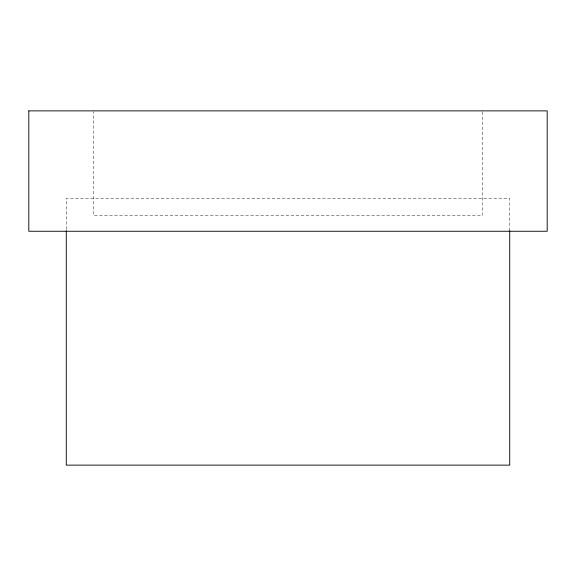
<?xml version="1.0" encoding="UTF-8"?>
<svg xmlns="http://www.w3.org/2000/svg" width="576" height="576" viewBox="0 0 576 576"><rect width="100%" height="100%" fill="white"/><g stroke="black" fill="none" stroke-linecap="round" stroke-linejoin="round"><path stroke-width="0.43" stroke-dasharray="2.88 2.16" d="M509.731 230.695L509.731 198.36L66.269 198.36L66.269 230.695M482.4 111.766L482.4 215.561L93.6 215.561L93.6 111.766"/><path stroke-width="0.86" d="M509.731 230.695L509.731 465.127L66.269 465.127L66.269 230.695M28.8 110.873L28.8 231.257L547.2 231.257L547.2 110.873L28.8 110.873"/></g></svg>
